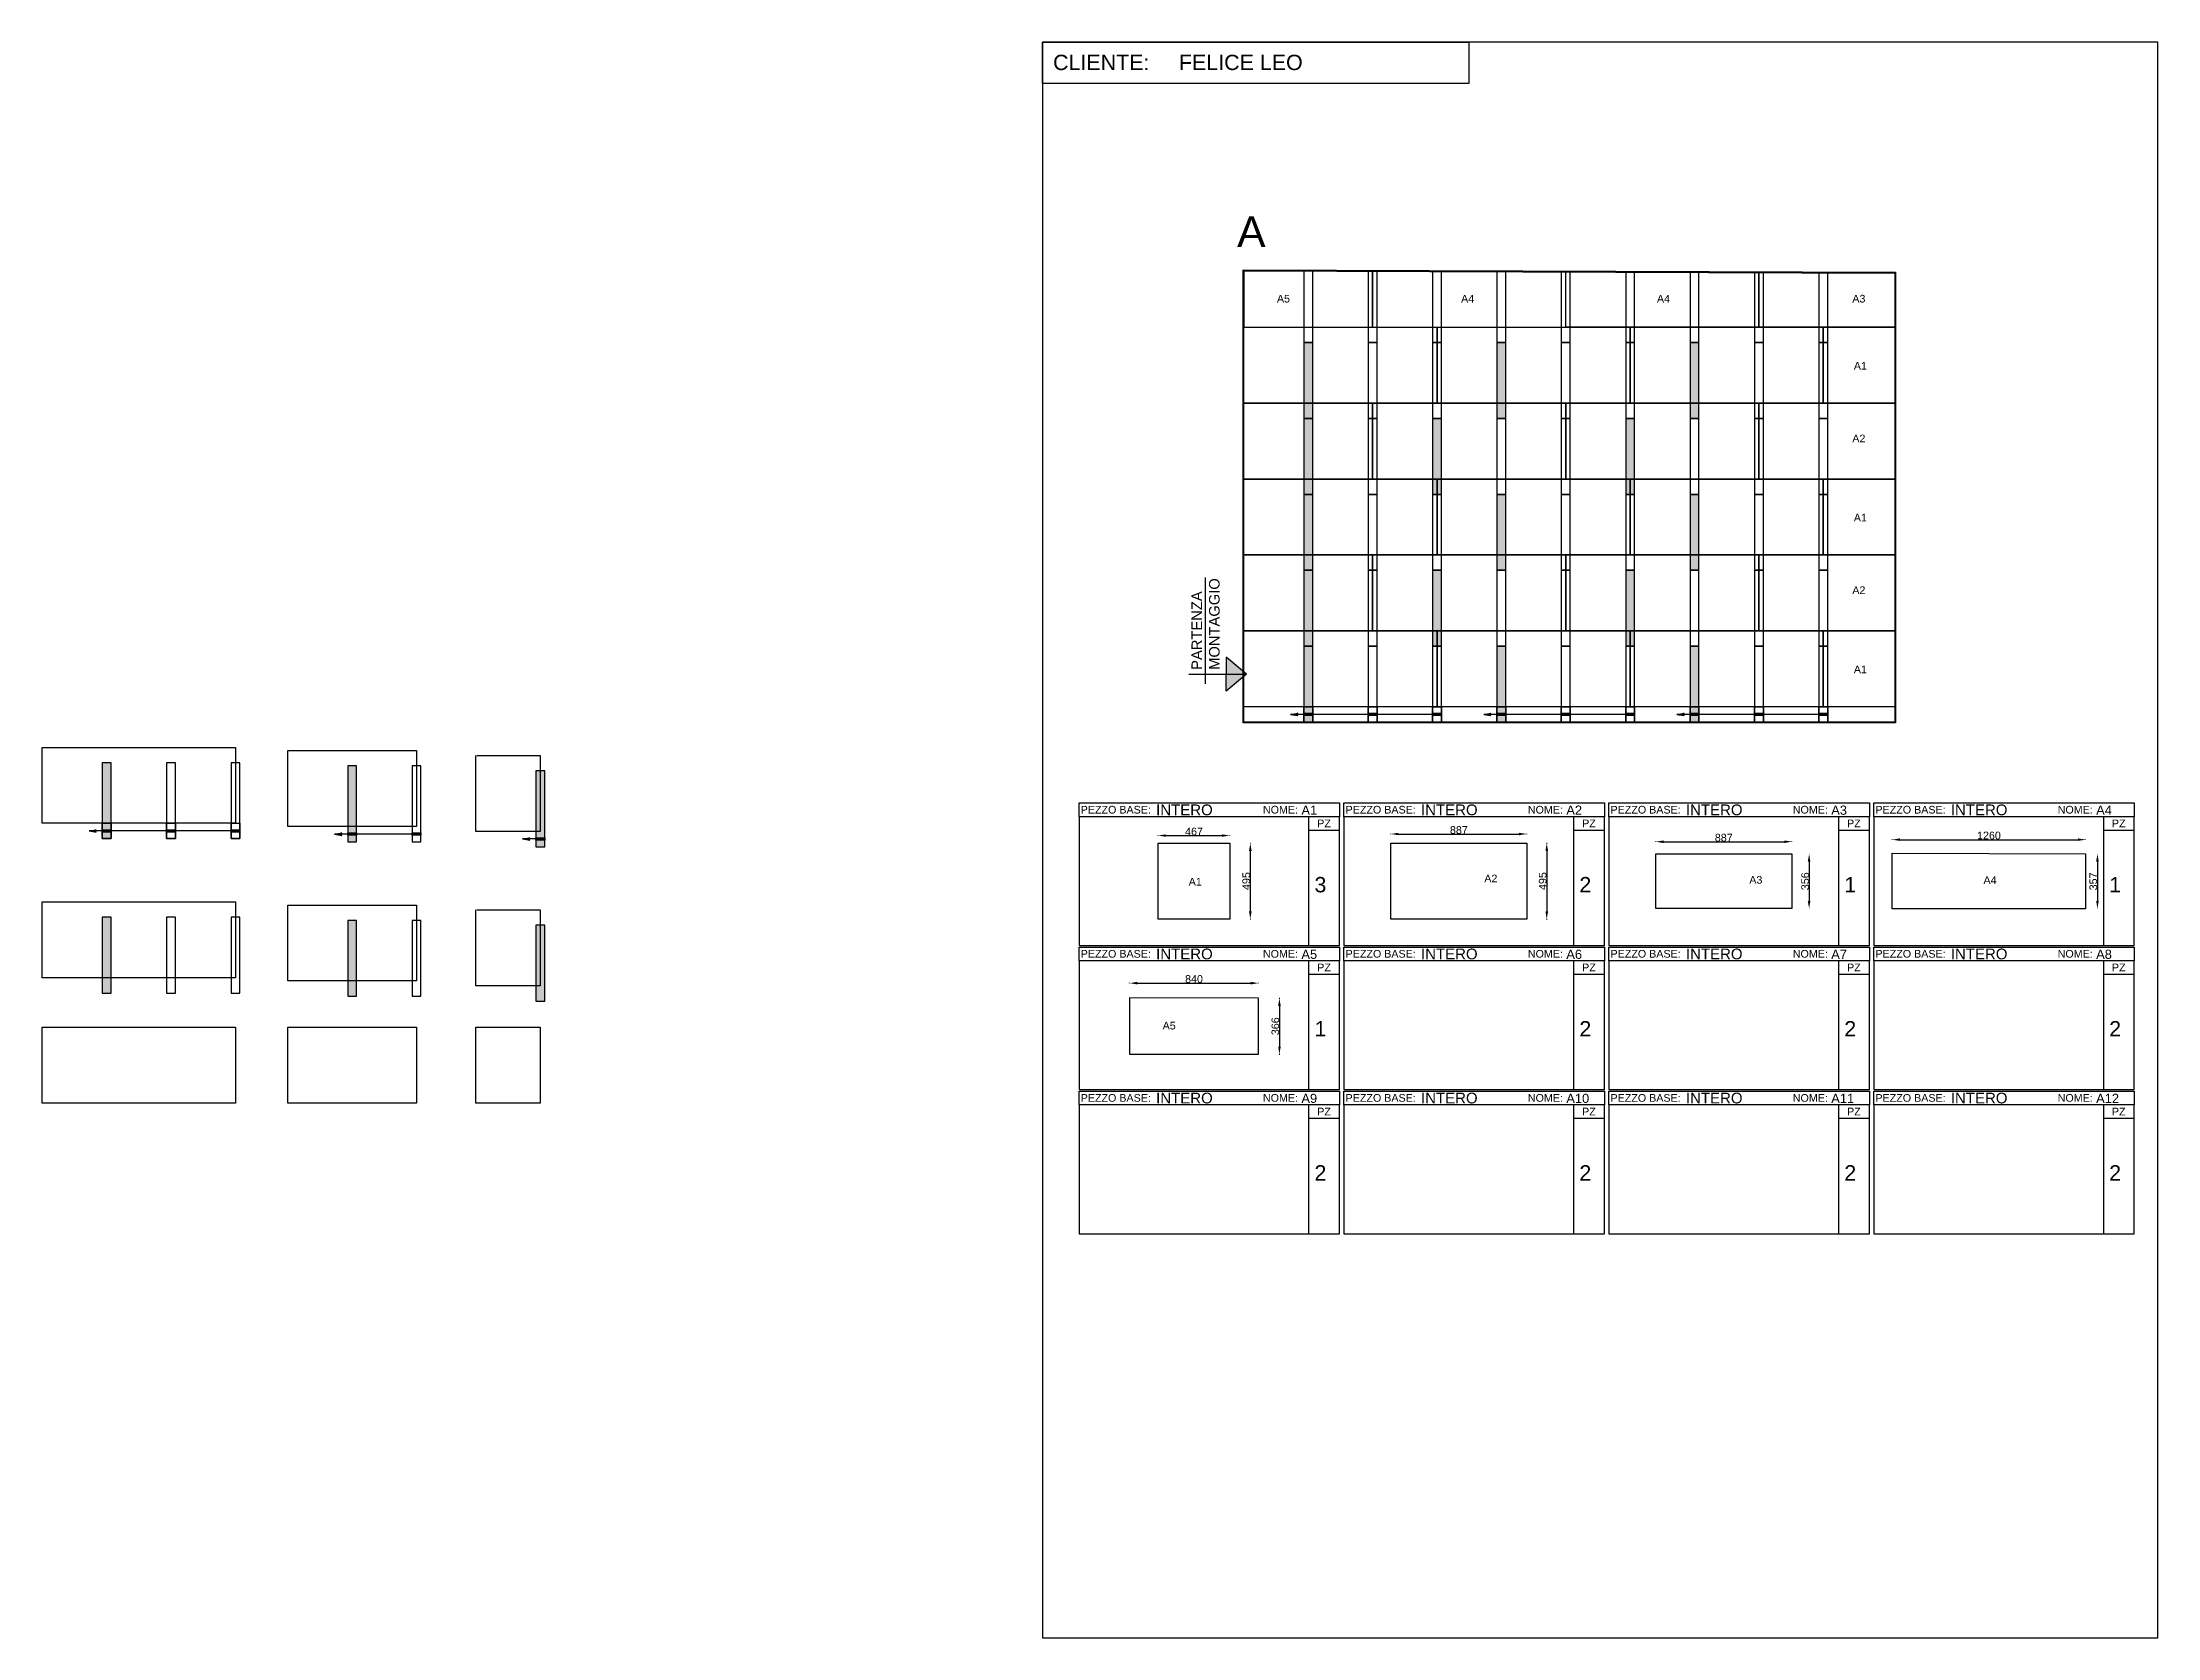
# Model space of a CAD drawing. Header units: millimetres. Extents: x -21857 to 52219, y -34656 to 2347.
# Drawn here: x -2129 to 11671, y -18677 to -8271 of the extents above; entities that cross this region are included whole.
import ezdxf

# ---------------------------------------------------------------- set-up
doc = ezdxf.new("R2010")
doc.units = ezdxf.units.MM
doc.linetypes.add('ACAD_ISO02W100', pattern=[15, 12, -3])
for name, color, linetype in [('- QUOTE', 7, 'Continuous'), ('DISTINTA PRODUZIONE', 7, 'Continuous'), ('FINESTRA', 7, 'Continuous'), ('MURALI CLIENTE', 8, 'ACAD_ISO02W100'), ('NOTE TECNICHE', 7, 'Continuous'), ('OFFSET', 2, 'Continuous'), ('PERIMETRO', 1, 'Continuous')]:
    doc.layers.add(name, color=color, linetype=linetype)
for name, color, linetype, true_color in [('DUETERZI', 7, 'Continuous', 0x009fdf), ('INTERI', 7, 'Continuous', 0x00b51a), ('MURALI', 7, 'Continuous', 0x766a5e), ('PEZZI SU MISURA', 7, 'Continuous', 0xbb1e10), ('TABELLE TAGLIO', 7, 'Continuous', 0x7f868a), ('UNTERZO', 7, 'Continuous', 0xd40f7d)]:
    doc.layers.add(name, color=color, linetype=linetype, true_color=true_color)
doc.styles.get("Standard").update_dxf_attribs({"font": 'arial.ttf'})
doc.dimstyles.new('ISO-25', dxfattribs={"dimtxt": 50, "dimasz": 50, "dimexe": 1.25, "dimexo": 0.625, "dimtad": 1, "dimdec": 0, "dimtxsty": 'Standard', "dimcen": 2.5, "dimadec": 0, "dimazin": 0, "dimtfac": 1, "dimtdec": 0, "dimtmove": 0, "dimatfit": 3, "dimfxl": 1, "dimfxlon": 1, "dimarcsym": 0})

# ---------------------------------------------------------------- blocks, each defined once
blk = doc.blocks.new('DUETERZI')
at = {"layer": 'MURALI', "transparency": 33554470}
h = blk.add_hatch(color=256, dxfattribs=at)
h.dxf.hatch_style = 1
h.paths.add_polyline_path([(377, -595), (435, -595)], flags=17)
h.paths.add_polyline_path([(377, -595), (435, -595), (435, -100), (377, -100)])
blk.add_lwpolyline([(-14, 0), (826, 0), (826, -495), (-14, -495), (-14, 0)])
at = {"layer": 'MURALI'}
for points in [[(377, -100), (377, -595), (435, -595), (435, -100), (377, -100)], [(797, -100), (797, -595), (855, -595), (855, -100), (797, -100)]]:
    blk.add_lwpolyline(points, dxfattribs=at)
blk = doc.blocks.new('UNTERZO')
at = {"layer": 'MURALI', "transparency": 33554470}
h = blk.add_hatch(color=256, dxfattribs=at)
h.dxf.hatch_style = 1
h.paths.add_polyline_path([(384, -595), (442, -595), (442, -100), (413, -100), (413, -495), (384, -495)])
h.paths.add_polyline_path([(413, -100), (384, -100), (384, -495), (413, -495)], flags=17)
blk.add_lwpolyline([(0, 0), (413, 0), (413, -495), (-7, -495), (-7, 0)])
at = {"layer": 'MURALI'}
blk.add_lwpolyline([(384, -100), (384, -595), (442, -595), (442, -100), (384, -100)], dxfattribs=at)
blk = doc.blocks.new('INTERO')
at = {"layer": 'MURALI', "transparency": 33554470}
h = blk.add_hatch(color=256, dxfattribs=at)
h.dxf.hatch_style = 1
h.paths.add_polyline_path([(428, -100), (399, -100), (399, -495), (370, -495), (370, -595), (428, -595)])
h.paths.add_polyline_path([(399, -100), (370, -100), (370, -495), (399, -495)])
blk.add_lwpolyline([(-21, 0), (1239, 0), (1239, -495), (-21, -495), (-21, 0)])
at = {"layer": 'MURALI'}
for points in [[(370, -100), (370, -595), (428, -595), (428, -100), (370, -100)], [(790, -100), (790, -595), (848, -595), (848, -100), (790, -100)], [(1210, -100), (1210, -595), (1268, -595), (1268, -100), (1210, -100)]]:
    blk.add_lwpolyline(points, dxfattribs=at)
blk = doc.blocks.new('INTERO FORATO')
at = {"layer": 'MURALI', "transparency": 33554470}
h = blk.add_hatch(color=256, dxfattribs=at)
h.dxf.hatch_style = 1
h.paths.add_polyline_path([(449, -100), (420, -100), (420, -495), (391, -495), (391, -595), (449, -595)])
h.paths.add_polyline_path([(420, -100), (391, -100), (391, -495), (420, -495)])
at = {"layer": 'MURALI', "true_color": 0x636466, "transparency": 33554687}
h = blk.add_hatch(color=251, dxfattribs=at)
h.dxf.hatch_style = 1
h.paths.add_polyline_path([(342, -545), (305, -545), (352, -553)])
h.paths.add_polyline_path([(352, -537), (305, -545), (342, -545)])
blk.add_lwpolyline([(0, 0), (1260, 0), (1260, -495), (0, -495), (0, 0)])
at = {"layer": 'MURALI'}
for points in [[(391, -100), (391, -595), (449, -595), (449, -100), (391, -100)], [(811, -100), (811, -595), (869, -595), (869, -100), (811, -100)], [(1231, -100), (1231, -595), (1289, -595), (1289, -100), (1231, -100)]]:
    blk.add_lwpolyline(points, dxfattribs=at)
at = {"layer": 'MURALI', "color": 251, "true_color": 0x636466}
for points in [[(305, -545), (352, -537)], [(1289, -545), (305, -545)], [(305, -545), (352, -553)], [(352, -537), (342, -545), (352, -553)]]:
    blk.add_lwpolyline(points, dxfattribs=at)
at = {"layer": 'MURALI'}
for points in [[(391, -537), (449, -537), (449, -553), (391, -553)], [(811, -537), (869, -537), (869, -553), (811, -553)], [(1231, -537), (1289, -537), (1289, -553), (1231, -553)]]:
    blk.add_lwpolyline(points, close=True, dxfattribs=at)
at = {"layer": 'MURALI CLIENTE'}
for points in [[(391, -495), (449, -495), (449, -595), (391, -595)], [(811, -495), (869, -495), (869, -595), (811, -595)], [(1231, -495), (1289, -495), (1289, -595), (1231, -595)]]:
    blk.add_lwpolyline(points, close=True, dxfattribs=at)
blk = doc.blocks.new('2-3 FORATO')
at = {"true_color": 0x636466}
h = blk.add_hatch(color=251, dxfattribs=at)
h.dxf.hatch_style = 1
h.paths.add_polyline_path([(-186, -13436), (-223, -13436), (-176, -13444)])
h.paths.add_polyline_path([(-176, -13427), (-223, -13436), (-186, -13436)])
at = {"layer": 'MURALI', "transparency": 33554470}
h = blk.add_hatch(color=256, dxfattribs=at)
h.dxf.hatch_style = 1
h.paths.add_polyline_path([(-137, -13486), (-79, -13486)], flags=17)
h.paths.add_polyline_path([(-137, -13486), (-79, -13486), (-79, -12991), (-137, -12991)])
blk.add_lwpolyline([(-528, -12891), (312, -12891), (312, -13386), (-528, -13386), (-528, -12891)])
at = {"color": 251, "true_color": 0x636466}
for points in [[(-223, -13436), (-176, -13427)], [(341, -13436), (-223, -13436)], [(-223, -13436), (-176, -13444)], [(-176, -13427), (-186, -13436), (-176, -13444)]]:
    blk.add_lwpolyline(points, dxfattribs=at)
for points in [[(-137, -13428), (-79, -13428), (-79, -13443), (-137, -13443)], [(283, -13428), (341, -13428), (341, -13443), (283, -13443)]]:
    blk.add_lwpolyline(points, close=True)
at = {"layer": 'MURALI'}
for points in [[(-137, -12991), (-137, -13486), (-79, -13486), (-79, -12991), (-137, -12991)], [(283, -12991), (283, -13486), (341, -13486), (341, -12991), (283, -12991)]]:
    blk.add_lwpolyline(points, dxfattribs=at)
blk = doc.blocks.new('1-3 FORATO')
at = {"true_color": 0x636466}
h = blk.add_hatch(color=251, dxfattribs=at)
h.dxf.hatch_style = 1
h.paths.add_polyline_path([(1041, -13467), (1004, -13467), (1051, -13476)])
h.paths.add_polyline_path([(1051, -13459), (1004, -13467), (1041, -13467)])
at = {"layer": 'MURALI', "transparency": 33554470}
h = blk.add_hatch(color=256, dxfattribs=at)
h.dxf.hatch_style = 1
h.paths.add_polyline_path([(1090, -13518), (1148, -13518), (1148, -13023), (1119, -13023), (1119, -13418), (1090, -13418)])
h.paths.add_polyline_path([(1119, -13023), (1090, -13023), (1090, -13418), (1119, -13418)], flags=17)
blk.add_lwpolyline([(706, -12923), (1119, -12923), (1119, -13418), (699, -13418), (699, -12923)])
at = {"color": 251, "true_color": 0x636466}
for points in [[(1004, -13467), (1051, -13459)], [(1148, -13467), (1004, -13467)], [(1004, -13467), (1051, -13476)], [(1051, -13459), (1041, -13467), (1051, -13476)]]:
    blk.add_lwpolyline(points, dxfattribs=at)
blk.add_lwpolyline([(1090, -13460), (1148, -13460), (1148, -13475), (1090, -13475)], close=True)
at = {"layer": 'MURALI'}
blk.add_lwpolyline([(1090, -13023), (1090, -13518), (1148, -13518), (1148, -13023), (1090, -13023)], dxfattribs=at)
blk = doc.blocks.new('TABELLA PEZZI')
at = {"layer": 'TABELLE TAGLIO'}
for points in [[(0, 0), (0, 90), (1700, 90), (1700, 0), (0, 0)], [(1500, -840), (1700, -840), (1700, 0), (1500, 0)], [(1700, -89), (1500, -89)]]:
    blk.add_lwpolyline(points, dxfattribs=at)
blk.add_lwpolyline([(0, -840), (1500, -840), (1500, 0), (0, 0)], close=True, dxfattribs=at)
for tag, p, height in [('DERIVAZIONE', (503, 10), 70), ('NOME', (1451, 13), 60), ('QUANTITA', (1536, -493), 100)]:
    blk.add_attdef(tag, p, '', height=height)
for s, p in [('PEZZO BASE:', (11, 21)), ('NOME:', (1200, 21)), ('PZ', (1554, -68))]:
    blk.add_text(s, height=50, dxfattribs=at).set_placement(p)
blk = doc.blocks.new('*D112')
at = {"layer": '- QUOTE', "color": 0, "lineweight": -2, "transparency": 16777216}
for p, q in [((5150, -13446), (5150, -13444)), ((5200, -13445), (5567, -13445)), ((5617, -13446), (5617, -13444))]:
    blk.add_line(p, q, dxfattribs=at)
at = {"layer": '- QUOTE', "color": 0, "transparency": 16777216}
for points in [[(5200, -13437), (5200, -13453), (5150, -13445)], [(5567, -13437), (5567, -13453), (5617, -13445)]]:
    blk.add_solid(points, dxfattribs=at)
at = {"layer": 'Defpoints', "color": 0, "transparency": 16777216}
for p in [(5150, -13495), (5617, -13445), (5617, -13495)]:
    blk.add_point(p, dxfattribs=at)
at = {"layer": '- QUOTE', "color": 0, "transparency": 16777216, "insert": (5384, -13419), "char_height": 50, "attachment_point": 5}
blk.add_mtext('467', dxfattribs=at)
blk = doc.blocks.new('*D113')
at = {"layer": '- QUOTE', "color": 0, "lineweight": -2, "transparency": 16777216}
for p, q in [((5750, -13495), (5753, -13495)), ((5751, -13545), (5751, -13940)), ((5750, -13990), (5753, -13990))]:
    blk.add_line(p, q, dxfattribs=at)
at = {"layer": '- QUOTE', "color": 0, "transparency": 16777216}
for points in [[(5743, -13545), (5760, -13545), (5751, -13495)], [(5743, -13940), (5760, -13940), (5751, -13990)]]:
    blk.add_solid(points, dxfattribs=at)
at = {"layer": 'Defpoints', "color": 0, "transparency": 16777216}
for p in [(5617, -13495), (5617, -13990), (5751, -13990)]:
    blk.add_point(p, dxfattribs=at)
at = {"layer": '- QUOTE', "color": 0, "transparency": 16777216, "insert": (5725, -13742), "char_height": 50, "attachment_point": 5, "rotation": 90}
blk.add_mtext('495', dxfattribs=at)
blk = doc.blocks.new('*D114')
at = {"layer": '- QUOTE', "color": 0, "lineweight": -2, "transparency": 16777216}
for p, q in [((6668, -13436), (6668, -13434)), ((6718, -13435), (7505, -13435)), ((7555, -13436), (7555, -13434))]:
    blk.add_line(p, q, dxfattribs=at)
at = {"layer": '- QUOTE', "color": 0, "transparency": 16777216}
for points in [[(6718, -13427), (6718, -13443), (6668, -13435)], [(7505, -13427), (7505, -13443), (7555, -13435)]]:
    blk.add_solid(points, dxfattribs=at)
at = {"layer": 'Defpoints', "color": 0, "transparency": 16777216}
for p in [(6668, -13495), (7555, -13435), (7555, -13495)]:
    blk.add_point(p, dxfattribs=at)
at = {"layer": '- QUOTE', "color": 0, "transparency": 16777216, "insert": (7112, -13409), "char_height": 50, "attachment_point": 5}
blk.add_mtext('887', dxfattribs=at)
blk = doc.blocks.new('*D107')
at = {"layer": '- QUOTE', "color": 0, "lineweight": -2, "transparency": 16777216}
for p, q in [((7684, -13495), (7687, -13495)), ((7685, -13545), (7685, -13940)), ((7684, -13990), (7687, -13990))]:
    blk.add_line(p, q, dxfattribs=at)
at = {"layer": '- QUOTE', "color": 0, "transparency": 16777216}
for points in [[(7677, -13545), (7694, -13545), (7685, -13495)], [(7677, -13940), (7694, -13940), (7685, -13990)]]:
    blk.add_solid(points, dxfattribs=at)
at = {"layer": 'Defpoints', "color": 0, "transparency": 16777216}
for p in [(7555, -13495), (7555, -13990), (7685, -13990)]:
    blk.add_point(p, dxfattribs=at)
at = {"layer": '- QUOTE', "color": 0, "transparency": 16777216, "insert": (7659, -13742), "char_height": 50, "attachment_point": 5, "rotation": 90}
blk.add_mtext('495', dxfattribs=at)
blk = doc.blocks.new('*D108')
at = {"layer": '- QUOTE', "color": 0, "lineweight": -2, "transparency": 16777216}
for p, q in [((8397, -13486), (8397, -13484)), ((8447, -13485), (9234, -13485)), ((9284, -13486), (9284, -13484))]:
    blk.add_line(p, q, dxfattribs=at)
at = {"layer": '- QUOTE', "color": 0, "transparency": 16777216}
for points in [[(8447, -13477), (8447, -13494), (8397, -13485)], [(9234, -13477), (9234, -13494), (9284, -13485)]]:
    blk.add_solid(points, dxfattribs=at)
at = {"layer": 'Defpoints', "color": 0, "transparency": 16777216}
for p in [(9284, -13485), (8397, -13563), (9284, -13562)]:
    blk.add_point(p, dxfattribs=at)
at = {"layer": '- QUOTE', "color": 0, "transparency": 16777216, "insert": (8840, -13459), "char_height": 50, "attachment_point": 5}
blk.add_mtext('887', dxfattribs=at)
blk = doc.blocks.new('*D109')
at = {"layer": '- QUOTE', "color": 0, "lineweight": -2, "transparency": 16777216}
for p, q in [((9396, -13565), (9398, -13565)), ((9397, -13615), (9397, -13871)), ((9396, -13921), (9398, -13921))]:
    blk.add_line(p, q, dxfattribs=at)
at = {"layer": '- QUOTE', "color": 0, "transparency": 16777216}
for points in [[(9388, -13615), (9405, -13615), (9397, -13565)], [(9388, -13871), (9405, -13871), (9397, -13921)]]:
    blk.add_solid(points, dxfattribs=at)
at = {"layer": 'Defpoints', "color": 0, "transparency": 16777216}
for p in [(9284, -13565), (9284, -13921), (9397, -13921)]:
    blk.add_point(p, dxfattribs=at)
at = {"layer": '- QUOTE', "color": 0, "transparency": 16777216, "insert": (9371, -13743), "char_height": 50, "attachment_point": 5, "rotation": 90}
blk.add_mtext('356', dxfattribs=at)
blk = doc.blocks.new('*D110')
at = {"layer": '- QUOTE', "color": 0, "lineweight": -2, "transparency": 16777216}
for p, q in [((9940, -13473), (9940, -13470)), ((9990, -13472), (11150, -13472)), ((11200, -13473), (11200, -13470))]:
    blk.add_line(p, q, dxfattribs=at)
at = {"layer": '- QUOTE', "color": 0, "transparency": 16777216}
for points in [[(9990, -13463), (9990, -13480), (9940, -13472)], [(11150, -13463), (11150, -13480), (11200, -13472)]]:
    blk.add_solid(points, dxfattribs=at)
at = {"layer": 'Defpoints', "color": 0, "transparency": 16777216}
for p in [(11200, -13472), (9940, -13561), (11200, -13561)]:
    blk.add_point(p, dxfattribs=at)
at = {"layer": '- QUOTE', "color": 0, "transparency": 16777216, "insert": (10570, -13445), "char_height": 50, "attachment_point": 5}
blk.add_mtext('1260', dxfattribs=at)
blk = doc.blocks.new('*D111')
at = {"layer": '- QUOTE', "color": 0, "lineweight": -2, "transparency": 16777216}
for p, q in [((11277, -13565), (11279, -13565)), ((11278, -13615), (11278, -13872)), ((11277, -13922), (11279, -13922))]:
    blk.add_line(p, q, dxfattribs=at)
at = {"layer": '- QUOTE', "color": 0, "transparency": 16777216}
for points in [[(11269, -13615), (11286, -13615), (11278, -13565)], [(11269, -13872), (11286, -13872), (11278, -13922)]]:
    blk.add_solid(points, dxfattribs=at)
at = {"layer": 'Defpoints', "color": 0, "transparency": 16777216}
for p in [(11200, -13565), (11200, -13922), (11278, -13922)]:
    blk.add_point(p, dxfattribs=at)
at = {"layer": '- QUOTE', "color": 0, "transparency": 16777216, "insert": (11251, -13744), "char_height": 50, "attachment_point": 5, "rotation": 90}
blk.add_mtext('357', dxfattribs=at)
blk = doc.blocks.new('*D105')
at = {"layer": '- QUOTE', "color": 0, "lineweight": -2, "transparency": 16777216}
for p, q in [((4964, -14409), (4964, -14406)), ((5014, -14408), (5754, -14408)), ((5804, -14409), (5804, -14406))]:
    blk.add_line(p, q, dxfattribs=at)
at = {"layer": '- QUOTE', "color": 0, "transparency": 16777216}
for points in [[(5014, -14399), (5014, -14416), (4964, -14408)], [(5754, -14399), (5754, -14416), (5804, -14408)]]:
    blk.add_solid(points, dxfattribs=at)
at = {"layer": 'Defpoints', "color": 0, "transparency": 16777216}
for p in [(5804, -14408), (4964, -14503), (5804, -14503)]:
    blk.add_point(p, dxfattribs=at)
at = {"layer": '- QUOTE', "color": 0, "transparency": 16777216, "insert": (5384, -14381), "char_height": 50, "attachment_point": 5}
blk.add_mtext('840', dxfattribs=at)
blk = doc.blocks.new('*D106')
at = {"layer": '- QUOTE', "color": 0, "lineweight": -2, "transparency": 16777216}
for p, q in [((5940, -14506), (5943, -14506)), ((5941, -14556), (5941, -14822)), ((5940, -14872), (5943, -14872))]:
    blk.add_line(p, q, dxfattribs=at)
at = {"layer": '- QUOTE', "color": 0, "transparency": 16777216}
for points in [[(5933, -14556), (5950, -14556), (5941, -14506)], [(5933, -14822), (5950, -14822), (5941, -14872)]]:
    blk.add_solid(points, dxfattribs=at)
at = {"layer": 'Defpoints', "color": 0, "transparency": 16777216}
for p in [(5804, -14506), (5804, -14872), (5941, -14872)]:
    blk.add_point(p, dxfattribs=at)
at = {"layer": '- QUOTE', "color": 0, "transparency": 16777216, "insert": (5915, -14689), "char_height": 50, "attachment_point": 5, "rotation": 90}
blk.add_mtext('366', dxfattribs=at)
blk = doc.blocks.new('PARTENZA MONTAGGIO')
at = {"layer": 'NOTE TECNICHE'}
h = blk.add_hatch(color=3, dxfattribs=at)
h.dxf.hatch_style = 1
h.paths.add_polyline_path([(29.6, -347), (116.6, -274.7), (29.6, -274.7)])
h.paths.add_polyline_path([(29.6, -274.7), (116.6, -274.7), (29.6, -202.4)])
at = {"layer": 'NOTE TECNICHE', "color": 3}
for points in [[(-58.3, -315.9), (-58.3, 137.3)], [(-129.7, -274.7), (116.6, -274.7), (29.6, -202.4), (29.6, -274.7)], [(-129.7, -274.7), (116.6, -274.7), (29.6, -347), (29.6, -274.7)]]:
    blk.add_lwpolyline(points, dxfattribs=at)
at = {"layer": 'NOTE TECNICHE', "insert": (-118.7, -256.3), "char_height": 45, "attachment_point": 1, "rotation": 90}
blk.add_mtext_dynamic_manual_height_columns('PARTENZA MONTAGGIO', width=465.264, gutter_width=2326.3, heights=[0], dxfattribs=at)

msp = doc.modelspace()

# ---------------------------------------------------------------- linework, layer by layer
msp.add_lwpolyline([(4396.7, -18677.5), (11670.7, -18677.5), (11670.7, -8270.6), (4396.7, -8270.6)], close=True)
at = {"layer": 'FINESTRA'}
msp.add_lwpolyline([(4396.7, -8270.6), (7177.5, -8270.6), (7177.5, -8539.1), (4396.7, -8539.1)], close=True, dxfattribs=at)
at = {"layer": 'MURALI'}
for points in [[(6100.3, -10229.6), (6158.3, -10229.6), (6158.3, -9762.1), (6100.3, -9762.1)], [(6520.3, -10229.6), (6578.3, -10229.6), (6578.3, -9763.6), (6520.3, -9763.6)], [(6940.3, -10229.6), (6998.3, -10229.6), (6998.3, -9765.1), (6940.3, -9765.1)], [(7360.3, -10229.6), (7418.3, -10229.6), (7418.3, -9766.6), (7360.3, -9766.6)], [(7780.3, -10229.6), (7838.3, -10229.6), (7838.3, -9768.1), (7780.3, -9768.1)], [(8200.3, -10229.6), (8258.3, -10229.6), (8258.3, -9769.5), (8200.3, -9769.5)], [(8620.3, -10229.6), (8678.3, -10229.6), (8678.3, -9771.6), (8620.3, -9771.6)], [(9040.3, -10229.6), (9098.3, -10229.6), (9098.3, -9772.8), (9040.3, -9772.8)], [(9460.3, -10229.6), (9518.3, -10229.6), (9518.3, -9776.1), (9460.3, -9776.1)], [(9460.3, -11219.6), (9518.3, -11219.6), (9518.3, -10724.6), (9460.3, -10724.6)], [(9460.3, -12209.6), (9518.3, -12209.6), (9518.3, -11714.6), (9460.3, -11714.6)]]:
    msp.add_lwpolyline(points, close=True, dxfattribs=at)
at = {"layer": 'OFFSET'}
msp.add_lwpolyline([(5709.3, -9760.7), (9956.3, -9775.6), (9956.3, -12704.6), (5709.3, -12704.6)], close=True, dxfattribs=at)
at = {"layer": 'PERIMETRO'}
msp.add_lwpolyline([(5704.3, -9755.6), (9961.3, -9770.6), (9961.3, -12709.6), (5704.3, -12709.6), (5704.3, -9755.6)], dxfattribs=at)
at = {"layer": 'PEZZI SU MISURA'}
for points in [[(6549.3, -9763.6), (5709.3, -9760.7), (5709.3, -10129.6), (6549.3, -10129.6), (6549.3, -9763.6)], [(7809.3, -9768.1), (6549.3, -9763.6), (6549.3, -10129.6), (7809.3, -10129.6), (7809.3, -9768.1)], [(7809.3, -9768.1), (9069.3, -9772.5), (9069.3, -10129.6), (7809.3, -10129.6), (7809.3, -9768.1)], [(9069.3, -9772.5), (9955.8, -9774.1), (9956.3, -10129.6), (9069.3, -10129.6), (9069.3, -9772.5)], [(9489.3, -10129.6), (9956.3, -10129.6), (9956.3, -10624.6), (9489.3, -10624.6), (9489.3, -10129.6)], [(9069.3, -10624.6), (9956.3, -10624.6), (9956.3, -11119.6), (9069.3, -11119.6), (9069.3, -10624.6)], [(9489.3, -11119.6), (9956.3, -11119.6), (9956.3, -11614.6), (9489.3, -11614.6), (9489.3, -11119.6)], [(9069.3, -11614.6), (9956.3, -11614.6), (9956.3, -12109.6), (9069.3, -12109.6), (9069.3, -11614.6)], [(9489.3, -12109.6), (9956.3, -12109.6), (9956.3, -12604.6), (9489.3, -12604.6), (9489.3, -12109.6)], [(5150.3, -13494.9), (5617.3, -13494.9), (5617.3, -13989.9), (5150.3, -13989.9), (5150.3, -13494.9)], [(6668.4, -13494.9), (7555.4, -13494.9), (7555.4, -13989.9), (6668.4, -13989.9), (6668.4, -13494.9)], [(8397.1, -13563.4), (9283.6, -13565), (9284.1, -13920.6), (8397.1, -13920.6), (8397.1, -13563.4)], [(9939.6, -13560.5), (11199.6, -13564.9), (11199.6, -13922.1), (9939.6, -13922.1), (9939.6, -13560.5)], [(5803.8, -14505.6), (4963.8, -14502.6), (4963.8, -14871.6), (5803.8, -14871.6), (5803.8, -14505.6)]]:
    msp.add_lwpolyline(points, dxfattribs=at)
for points in [[(-2129.2, -14695.2), (-869.2, -14695.2), (-869.2, -15190.2), (-2129.2, -15190.2)], [(-527.8, -14695.2), (312.2, -14695.2), (312.2, -15190.2), (-527.8, -15190.2)], [(699, -14695.2), (1119, -14695.2), (1119, -15190.2), (699, -15190.2)]]:
    msp.add_lwpolyline(points, close=True, dxfattribs=at)

# ---------------------------------------------------------------- block references
at = {"layer": 'DUETERZI'}
for name, p in [('DUETERZI', (5723.3, -10624.6)), ('DUETERZI', (5723.3, -11614.6)), ('2-3 FORATO', (0, 0)), ('DUETERZI', (-513.8, -13898.4))]:
    msp.add_blockref(name, p, dxfattribs=at)
at = {"layer": 'INTERI'}
for name, p in [('INTERO', (5730.3, -10129.6)), ('INTERO', (6990.3, -10129.6)), ('INTERO', (8250.3, -10129.6)), ('INTERO', (6570.3, -10624.6)), ('INTERO', (7830.3, -10624.6)), ('INTERO', (5730.3, -11119.6)), ('INTERO', (6990.3, -11119.6)), ('INTERO', (8250.3, -11119.6)), ('INTERO', (6570.3, -11614.6)), ('INTERO', (7830.3, -11614.6)), ('INTERO FORATO', (5709.3, -12109.6)), ('INTERO FORATO', (6969.3, -12109.6)), ('INTERO FORATO', (8229.3, -12109.6)), ('INTERO FORATO', (-2129.2, -12870.1)), ('INTERO', (-2108.2, -13877.6))]:
    msp.add_blockref(name, p, dxfattribs=at)
at = {"layer": 'NOTE TECNICHE', "xscale": 1.527824448659311, "yscale": 1.527824448659311, "zscale": 1.527824448659311}
msp.add_blockref('PARTENZA MONTAGGIO', (5549, -11972.5), dxfattribs=at)
at = {"layer": 'TABELLE TAGLIO'}
for p, values in [((4633.8, -13322.4), {'QUANTITA': '3', 'DERIVAZIONE': 'INTERO', 'NOME': 'A1'}), ((6361.9, -13322.4), {'QUANTITA': '2', 'DERIVAZIONE': 'INTERO', 'NOME': 'A2'}), ((8090.1, -13322.4), {'QUANTITA': '1', 'DERIVAZIONE': 'INTERO', 'NOME': 'A3'}), ((9818.3, -13322.4), {'QUANTITA': '1', 'DERIVAZIONE': 'INTERO', 'NOME': 'A4'}), ((4633.8, -14262.4), {'QUANTITA': '1', 'DERIVAZIONE': 'INTERO', 'NOME': 'A5'}), ((6361.9, -14262.4), {'QUANTITA': '2', 'DERIVAZIONE': 'INTERO', 'NOME': 'A6'}), ((8090.1, -14262.4), {'QUANTITA': '2', 'DERIVAZIONE': 'INTERO', 'NOME': 'A7'}), ((9818.3, -14262.4), {'QUANTITA': '2', 'DERIVAZIONE': 'INTERO', 'NOME': 'A8'}), ((4633.8, -15202.4), {'QUANTITA': '2', 'DERIVAZIONE': 'INTERO', 'NOME': 'A9'}), ((6361.9, -15202.4), {'QUANTITA': '2', 'DERIVAZIONE': 'INTERO', 'NOME': 'A10'}), ((8090.1, -15202.4), {'QUANTITA': '2', 'DERIVAZIONE': 'INTERO', 'NOME': 'A11'}), ((9818.3, -15202.4), {'QUANTITA': '2', 'DERIVAZIONE': 'INTERO', 'NOME': 'A12'})]:
    msp.add_blockref('TABELLA PEZZI', p, dxfattribs=at).add_auto_attribs(values)
at = {"layer": 'UNTERZO'}
for name, p in [('1-3 FORATO', (0, 0)), ('UNTERZO', (706, -13930.1))]:
    msp.add_blockref(name, p, dxfattribs=at)

# ---------------------------------------------------------------- texts
at = {"layer": 'DISTINTA PRODUZIONE', "char_height": 50, "attachment_point": 1}
for s, insert in [('A5', (5924.9, -9918)), ('A4', (7126.4, -9918)), ('A4', (8404.1, -9918)), ('A3', (9678.6, -9918)), ('A1', (9688.4, -10355.8)), ('A2', (9678.6, -10829.7)), ('A1', (9688.4, -11345.8)), ('A2', (9678.6, -11819.7)), ('A1', (9688.4, -12335.8)), ('A1', (5349.4, -13721.1)), ('A2', (7277.8, -13700)), ('A3', (9006.4, -13709)), ('A4', (10534.4, -13710.5)), ('A5', (5179.4, -14660))]:
    msp.add_mtext_dynamic_manual_height_columns(s, width=389.083, gutter_width=1550.9, heights=[0], dxfattribs=dict(at, insert=insert))
at = {"layer": 'FINESTRA', "attachment_point": 1}
for s, width, insert, char_height in [('CLIENTE:', 1075.057, (4464.6, -8351.8), 100), ('FELICE LEO', 5202.875, (5285.7, -8351.7), 100), ('A', 5202.875, (5664.8, -9406.3), 200)]:
    msp.add_mtext_dynamic_manual_height_columns(s, width=width, gutter_width=1550.9, heights=[0], dxfattribs=dict(at, insert=insert, char_height=char_height))

# ---------------------------------------------------------------- dimensions: what is measured, and where the dimension line sits
at = {"layer": '- QUOTE'}
for base, p1, p2, picture, middle in [((7555.4, -13434.9), (6668.4, -13494.9), (7555.4, -13494.9), '*D114', (7111.9, -13408.8)), ((5617.3, -13445), (5150.3, -13494.9), (5617.3, -13494.9), '*D112', (5383.8, -13418.9)), ((9283.5687, -13485.3183), (8397.0638, -13563.4323), (9283.5687, -13562.2075), '*D108', (8840.3163, -13459.1646)), ((11199.6, -13471.5), (9939.6, -13560.5), (11199.6, -13560.5), '*D110', (10569.6, -13445.4)), ((5803.8, -14407.6), (4963.8, -14502.6), (5803.8, -14502.6), '*D105', (5383.8, -14381.5))]:
    dim = msp.add_linear_dim(base=base, p1=p1, p2=p2, dimstyle='ISO-25', dxfattribs=at)
    dim.commit()
    dim.dimension.update_dxf_attribs({"geometry": picture, "text_midpoint": middle})
for base, p1, p2, picture, middle in [((5751.3, -13989.9), (5617.3, -13494.9), (5617.3, -13989.9), '*D113', (5725.1, -13742.4)), ((7685.3, -13989.9), (7555.4, -13494.9), (7555.4, -13989.9), '*D107', (7659.1, -13742.4)), ((9396.7, -13920.6), (9283.6, -13565), (9284.1, -13920.6), '*D109', (9370.6, -13742.8)), ((11277.6, -13922.1), (11199.6, -13564.9), (11199.6, -13922.1), '*D111', (11251.4, -13743.5)), ((5941.3, -14871.6), (5803.8, -14505.6), (5803.8, -14871.6), '*D106', (5915.1, -14688.6))]:
    dim = msp.add_linear_dim(base=base, p1=p1, p2=p2, angle=90, dimstyle='ISO-25', dxfattribs=at)
    dim.commit()
    dim.dimension.update_dxf_attribs({"geometry": picture, "text_midpoint": middle})

doc.saveas('drawing.dxf')
